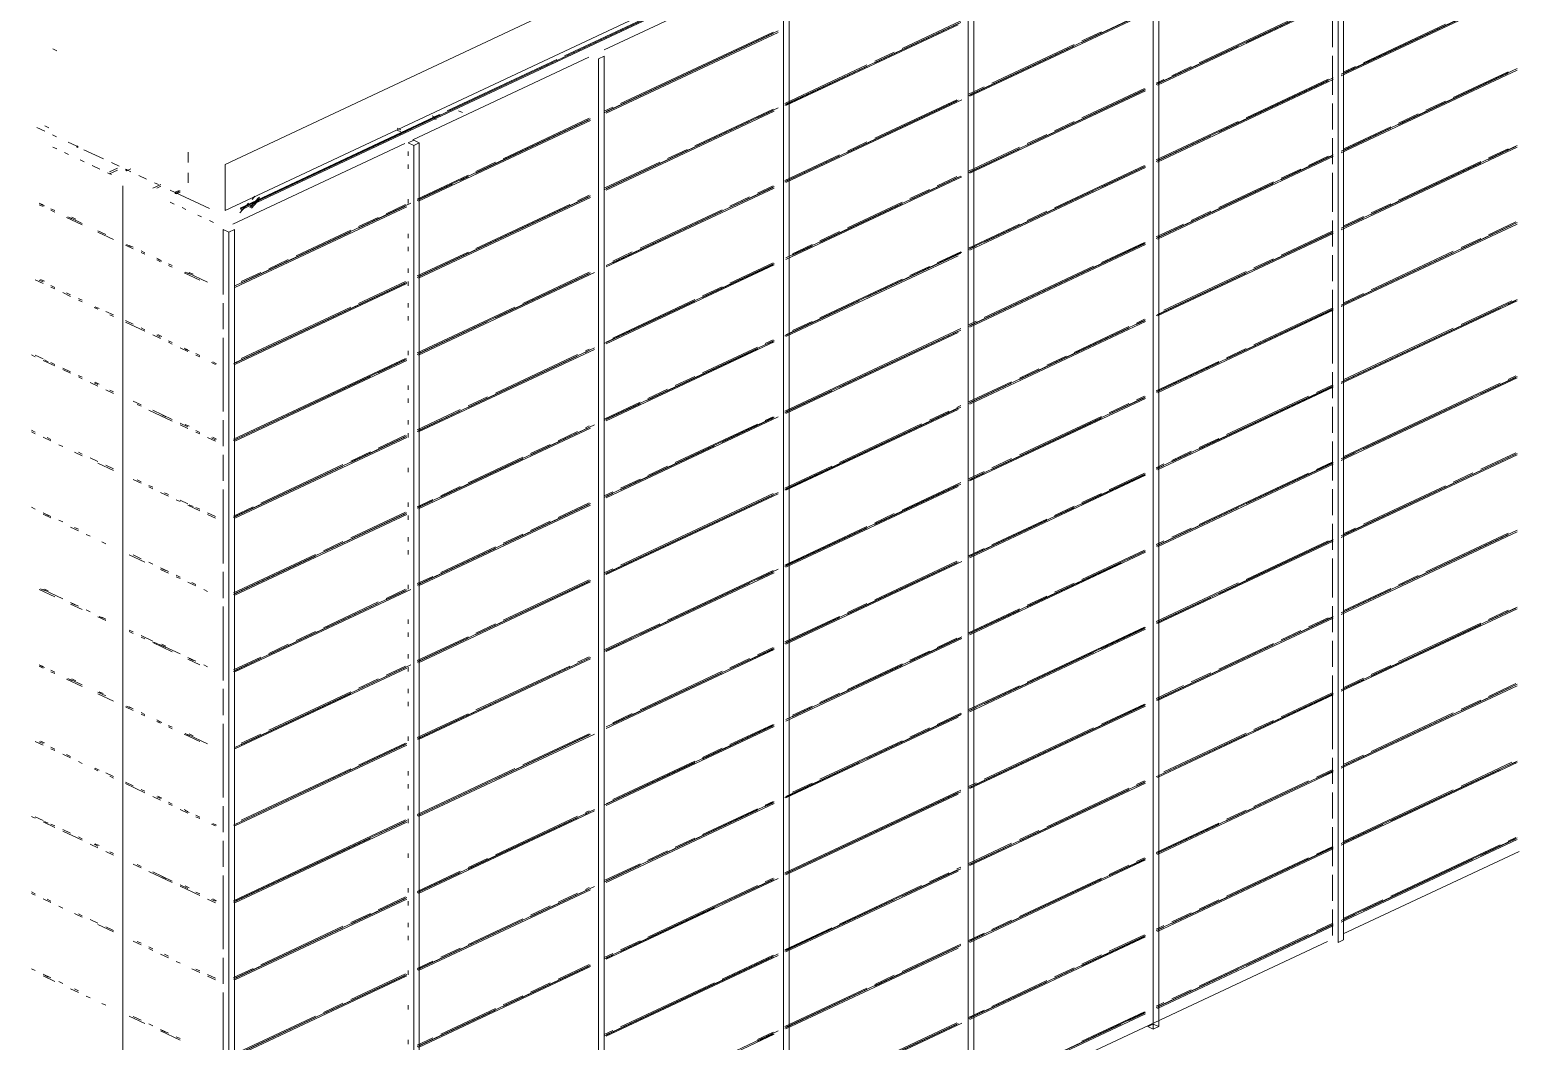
# Paper-space layout '03 3D Building and Roof' of a CAD drawing. Header units: millimetres. Extents: x 5 to 415, y 5 to 292.
# Drawn here: x 216.48 to 236.6, y 212.86 to 226.54 of the extents above; entities that cross this region are included whole.
import ezdxf

# ---------------------------------------------------------------- set-up
doc = ezdxf.new("R2010")
doc.units = ezdxf.units.MM
doc.layers.add('EXISTING', color=7, linetype='Continuous')
picture_1 = doc.add_image_def('image1.png', size_in_pixel=(1967, 1277))

# ---------------------------------------------------------------- blocks, each defined once
blk = doc.blocks.new('SHEET_03')
at = {"layer": 'EXISTING', "color": 250, "lineweight": 9}
for p, q in [((219.127, 224.72), (254.632, 241.389)), ((254.632, 240.765), (219.127, 224.096)), ((219.345, 224.123), (253.635, 240.222)), ((219.345, 224.107), (253.635, 240.205)), ((219.127, 224.096), (240.63, 234.191)), ((234.179, 230.846), (234.179, 214.194)), ((234.254, 214.229), (234.254, 230.881)), ((231.679, 229.672), (231.679, 213.02)), ((231.754, 213.055), (231.754, 229.707)), ((229.772, 229.021), (222.146, 225.44)), ((229.178, 211.917), (229.178, 228.568)), ((229.253, 211.882), (229.253, 228.533)), ((229.178, 228.498), (229.178, 211.846)), ((226.529, 227.336), (224.255, 226.269)), ((226.678, 210.743), (226.678, 227.395)), ((226.678, 227.324), (226.678, 210.673)), ((226.753, 210.708), (226.753, 227.359)), ((231.735, 225.813), (234.114, 226.93)), ((234.22, 225.939), (236.599, 227.056)), ((234.22, 225.918), (236.599, 227.035)), ((234.256, 225.95), (236.583, 227.043)), ((229.197, 225.662), (231.576, 226.779)), ((229.197, 225.641), (231.576, 226.758)), ((230.714, 226.369), (231.56, 226.766)), ((231.735, 225.792), (234.114, 226.909)), ((233.78, 226.789), (232.3, 226.094)), ((232.934, 226.371), (234.098, 226.917)), ((223.347, 225.998), (224.826, 226.693)), ((224.826, 226.709), (223.717, 226.188)), ((224.28, 225.435), (226.607, 226.527)), ((226.712, 225.536), (229.039, 226.628)), ((226.712, 225.515), (229.039, 226.607)), ((227.912, 226.094), (229.075, 226.64)), ((229.075, 226.661), (228.282, 226.289)), ((234.104, 226.308), (234.104, 226.659)), ((235.631, 226.617), (234.521, 226.095)), ((224.264, 225.422), (226.537, 226.489)), ((224.28, 225.414), (226.607, 226.506)), ((226.537, 226.51), (224.475, 225.542)), ((229.181, 225.649), (230.608, 226.319)), ((230.608, 226.34), (229.498, 225.819)), ((230.978, 226.514), (230.714, 226.39)), ((231.718, 225.8), (232.829, 226.321)), ((216.852, 226.258), (216.799, 226.283)), ((224.044, 226.17), (221.664, 225.053)), ((223.611, 226.139), (222.132, 225.444)), ((224.177, 226.15), (224.252, 226.185)), ((224.177, 226.15), (224.177, 209.499)), ((224.252, 209.534), (224.252, 226.185)), ((228.176, 226.239), (227.912, 226.115)), ((234.104, 225.663), (234.104, 226.19)), ((221.762, 225.254), (223.241, 225.949)), ((227.806, 226.065), (226.696, 225.544)), ((226.696, 225.523), (227.806, 226.044)), ((232.194, 226.044), (231.93, 225.92)), ((234.22, 224.898), (236.599, 226.015)), ((234.22, 224.877), (236.599, 225.994)), ((234.415, 226.046), (234.256, 225.971)), ((234.996, 225.257), (236.477, 225.952)), ((236.477, 225.973), (235.737, 225.626)), ((229.392, 225.769), (229.181, 225.67)), ((229.197, 224.621), (231.576, 225.738)), ((229.197, 224.6), (231.576, 225.717)), ((229.974, 224.981), (231.56, 225.725)), ((231.56, 225.746), (230.714, 225.349)), ((231.824, 225.87), (231.718, 225.821)), ((231.735, 224.772), (234.114, 225.889)), ((231.735, 224.751), (234.114, 225.868)), ((232.564, 225.156), (234.045, 225.851)), ((234.045, 225.872), (232.934, 225.351)), ((226.712, 224.475), (229.091, 225.592)), ((226.712, 224.495), (229.039, 225.588)), ((227.542, 224.88), (229.022, 225.575)), ((229.022, 225.595), (227.912, 225.074)), ((234.104, 225.194), (234.104, 225.545)), ((235.631, 225.576), (235.367, 225.452)), ((222.026, 225.395), (219.331, 224.13)), ((222.04, 225.391), (219.339, 224.123)), ((221.742, 224.244), (224.069, 225.336)), ((221.742, 224.223), (224.069, 225.315)), ((221.928, 225.378), (221.981, 225.353)), ((221.981, 225.328), (221.928, 225.353)), ((222.337, 225.421), (222.284, 225.446)), ((222.519, 224.603), (224.052, 225.323)), ((224.052, 225.344), (222.889, 224.797)), ((224.369, 225.492), (224.264, 225.443)), ((224.28, 224.394), (226.607, 225.486)), ((224.28, 224.373), (226.554, 225.441)), ((226.537, 225.469), (225.48, 224.973)), ((226.325, 225.349), (226.537, 225.449)), ((235.261, 225.402), (234.996, 225.278)), ((216.688, 225.168), (216.582, 225.218)), ((216.688, 225.241), (216.741, 225.216)), ((216.847, 225.093), (216.794, 225.118)), ((219.331, 224.113), (221.656, 225.204)), ((221.452, 225.21), (221.505, 225.186)), ((221.505, 225.161), (221.452, 225.185)), ((224.264, 224.381), (226.22, 225.3)), ((230.238, 225.126), (229.974, 225.001)), ((230.608, 225.299), (230.344, 225.175)), ((232.829, 225.301), (231.718, 224.78)), ((234.891, 225.228), (234.256, 224.931)), ((234.256, 224.91), (234.891, 225.208)), ((216.85, 224.93), (216.797, 224.955)), ((217.112, 224.969), (217.006, 225.019)), ((217.12, 224.97), (217.12, 224.953)), ((217.133, 224.963), (217.12, 224.97)), ((217.12, 224.953), (217.133, 224.947)), ((217.133, 224.947), (217.133, 224.963)), ((217.483, 224.795), (217.218, 224.919)), ((221.559, 225.003), (219.232, 223.911)), ((221.677, 225.047), (221.602, 225.012)), ((221.602, 225.012), (221.677, 224.976)), ((221.752, 225.012), (221.677, 225.047)), ((221.677, 224.976), (221.752, 225.012)), ((221.677, 224.976), (221.677, 208.325)), ((221.752, 208.36), (221.752, 225.012)), ((225.374, 224.923), (225.109, 224.799)), ((227.806, 225.024), (227.542, 224.9)), ((229.868, 224.952), (229.181, 224.629)), ((229.181, 224.608), (229.868, 224.931)), ((231.718, 224.759), (232.459, 225.106)), ((234.104, 224.724), (234.104, 225.076)), ((234.22, 223.857), (236.599, 224.974)), ((234.22, 223.836), (236.599, 224.953)), ((236.212, 224.787), (236.583, 224.961)), ((236.477, 224.932), (236.212, 224.808)), ((217.009, 224.855), (216.956, 224.88)), ((217.221, 224.756), (217.168, 224.781)), ((217.432, 224.657), (217.327, 224.706)), ((217.695, 224.695), (217.589, 224.745)), ((218.627, 224.747), (218.627, 224.886)), ((219.127, 224.72), (219.127, 224.096)), ((221.602, 224.836), (221.602, 224.894)), ((221.602, 224.66), (221.602, 224.718)), ((222.783, 224.748), (222.519, 224.624)), ((225.004, 224.75), (224.264, 224.402)), ((227.436, 224.851), (226.696, 224.503)), ((226.696, 224.482), (227.436, 224.83)), ((231.56, 224.705), (230.344, 224.134)), ((231.735, 223.731), (234.114, 224.848)), ((231.735, 223.71), (234.114, 224.827)), ((233.41, 224.513), (234.098, 224.835)), ((234.045, 224.831), (233.78, 224.707)), ((234.626, 224.043), (236.107, 224.738)), ((236.107, 224.759), (234.996, 224.237)), ((217.591, 224.582), (217.538, 224.607)), ((217.565, 224.619), (217.672, 224.669)), ((217.565, 224.594), (217.672, 224.644)), ((217.786, 224.656), (217.786, 224.64)), ((217.8, 224.65), (217.786, 224.656)), ((217.786, 224.64), (217.8, 224.634)), ((217.8, 224.634), (217.853, 224.658)), ((217.8, 224.634), (217.8, 224.65)), ((217.854, 224.62), (217.801, 224.645)), ((218.066, 224.521), (217.96, 224.571)), ((218.627, 224.47), (218.627, 224.608)), ((222.413, 224.574), (221.726, 224.251)), ((222.307, 224.504), (222.413, 224.553)), ((226.712, 223.434), (229.091, 224.551)), ((226.712, 223.455), (229.039, 224.547)), ((228.387, 224.236), (229.075, 224.559)), ((229.022, 224.555), (228.758, 224.431)), ((229.197, 223.581), (231.576, 224.698)), ((229.197, 223.56), (231.576, 224.677)), ((230.978, 224.411), (231.56, 224.685)), ((233.675, 224.657), (233.41, 224.533)), ((234.104, 224.08), (234.104, 224.607)), ((217.743, 224.429), (217.743, 207.777)), ((218.151, 224.399), (218.258, 224.449)), ((218.225, 224.446), (218.172, 224.471)), ((218.205, 224.399), (218.258, 224.424)), ((218.915, 224.123), (218.384, 224.372)), ((218.506, 224.368), (218.453, 224.343)), ((218.453, 224.327), (218.506, 224.352)), ((218.453, 224.343), (218.453, 224.327)), ((218.467, 224.337), (218.453, 224.343)), ((218.453, 224.327), (218.467, 224.321)), ((218.467, 224.337), (218.519, 224.362)), ((218.467, 224.321), (218.519, 224.345)), ((218.467, 224.321), (218.467, 224.337)), ((221.726, 224.231), (222.202, 224.454)), ((224.052, 224.303), (223.893, 224.228)), ((224.28, 223.354), (226.554, 224.421)), ((224.28, 223.333), (226.554, 224.4)), ((225.955, 224.135), (226.537, 224.408)), ((226.537, 224.429), (226.325, 224.329)), ((228.652, 224.381), (228.387, 224.257)), ((229.392, 223.667), (230.872, 224.362)), ((231.718, 223.718), (233.305, 224.463)), ((233.305, 224.484), (232.564, 224.136)), ((216.613, 224.196), (216.666, 224.171)), ((216.613, 224.175), (216.666, 224.15)), ((216.63, 224.183), (216.683, 224.158)), ((216.772, 224.121), (216.825, 224.096)), ((218.438, 224.184), (218.385, 224.209)), ((218.597, 224.11), (218.544, 224.135)), ((219.257, 223.077), (221.637, 224.194)), ((219.257, 223.056), (221.584, 224.148)), ((219.324, 224.063), (219.443, 224.194)), ((219.58, 224.266), (219.461, 224.135)), ((219.473, 224.147), (219.591, 224.278)), ((219.482, 224.127), (219.601, 224.259)), ((219.491, 224.246), (219.531, 224.29)), ((220.933, 223.858), (221.567, 224.156)), ((221.567, 224.177), (221.303, 224.053)), ((221.602, 224.191), (221.602, 224.249)), ((221.726, 223.19), (224.052, 224.282)), ((221.742, 223.203), (224.069, 224.295)), ((221.742, 223.182), (224.069, 224.274)), ((223.788, 224.179), (222.519, 223.583)), ((225.85, 224.106), (224.739, 223.585)), ((226.22, 224.28), (225.955, 224.156)), ((227.171, 223.665), (228.282, 224.186)), ((228.282, 224.207), (227.542, 223.86)), ((234.891, 224.188), (234.626, 224.064)), ((216.772, 224.1), (216.825, 224.075)), ((216.984, 224.001), (217.196, 223.901)), ((217.001, 224.009), (217.053, 223.984)), ((217.037, 223.997), (217.196, 223.922)), ((217.106, 223.98), (217.053, 224.005)), ((218.809, 224.01), (218.756, 224.035)), ((218.968, 223.936), (218.915, 223.961)), ((221.197, 224.003), (220.933, 223.879)), ((224.369, 223.39), (225.85, 224.085)), ((229.868, 223.911), (229.181, 223.588)), ((230.238, 224.085), (229.974, 223.961)), ((232.088, 223.913), (231.718, 223.739)), ((232.459, 224.087), (232.194, 223.962)), ((234.104, 223.61), (234.104, 223.962)), ((234.22, 222.816), (236.599, 223.933)), ((234.22, 222.796), (236.599, 223.913)), ((234.521, 224.014), (234.256, 223.89)), ((234.256, 223.869), (234.521, 223.993)), ((236.583, 223.941), (236.212, 223.767)), ((217.407, 223.823), (217.513, 223.773)), ((217.407, 223.802), (217.619, 223.702)), ((219.102, 223.838), (219.177, 223.803)), ((219.102, 222.958), (219.102, 223.838)), ((219.177, 223.803), (219.252, 223.838)), ((219.177, 223.803), (219.177, 207.151)), ((219.252, 207.186), (219.252, 223.838)), ((219.346, 223.114), (220.827, 223.809)), ((220.827, 223.829), (220.087, 223.482)), ((221.602, 223.722), (221.602, 223.78)), ((227.436, 223.81), (227.171, 223.686)), ((231.735, 222.691), (234.114, 223.807)), ((231.735, 222.67), (234.114, 223.787)), ((233.04, 223.298), (234.098, 223.795)), ((234.098, 223.815), (233.41, 223.493)), ((235.842, 223.573), (236.53, 223.896)), ((236.107, 223.718), (235.842, 223.594)), ((217.778, 223.628), (217.884, 223.578)), ((217.795, 223.636), (217.848, 223.611)), ((217.831, 223.624), (217.884, 223.599)), ((217.99, 223.549), (218.043, 223.524)), ((217.99, 223.528), (218.043, 223.504)), ((221.602, 223.546), (221.602, 223.604)), ((222.413, 223.533), (221.726, 223.211)), ((224.634, 223.535), (224.369, 223.411)), ((226.712, 222.414), (229.091, 223.531)), ((227.066, 223.636), (226.801, 223.512)), ((226.801, 223.491), (227.066, 223.615)), ((227.806, 222.922), (229.075, 223.518)), ((229.075, 223.539), (228.758, 223.39)), ((229.181, 222.527), (231.56, 223.644)), ((229.181, 223.568), (229.286, 223.617)), ((229.197, 222.54), (231.576, 223.657)), ((229.197, 222.519), (231.576, 223.636)), ((231.56, 223.665), (230.978, 223.392)), ((234.256, 222.828), (235.737, 223.523)), ((235.737, 223.544), (234.626, 223.023)), ((218.202, 223.45), (218.255, 223.425)), ((218.202, 223.429), (218.255, 223.404)), ((218.218, 223.437), (218.271, 223.412)), ((218.36, 223.375), (218.413, 223.35)), ((218.36, 223.354), (218.413, 223.33)), ((219.981, 223.432), (219.717, 223.308)), ((221.602, 223.253), (221.602, 223.311)), ((224.28, 222.313), (226.554, 223.38)), ((224.28, 222.292), (226.554, 223.359)), ((225.585, 222.92), (226.537, 223.367)), ((226.537, 223.388), (225.955, 223.115)), ((226.712, 222.393), (229.039, 223.485)), ((228.652, 223.34), (228.387, 223.216)), ((230.872, 223.342), (229.392, 222.647)), ((233.305, 223.443), (233.04, 223.319)), ((234.104, 223.141), (234.104, 223.493)), ((216.56, 223.159), (216.666, 223.109)), ((216.613, 223.155), (216.666, 223.13)), ((216.683, 223.138), (216.63, 223.163)), ((218.572, 223.255), (218.784, 223.156)), ((218.589, 223.263), (218.642, 223.238)), ((218.625, 223.251), (218.89, 223.127)), ((218.695, 223.234), (218.642, 223.259)), ((219.241, 222.023), (221.567, 223.115)), ((219.257, 222.036), (221.584, 223.128)), ((219.257, 222.015), (221.584, 223.108)), ((219.611, 223.259), (219.346, 223.134)), ((221.567, 223.136), (220.933, 222.838)), ((221.602, 223.077), (221.602, 223.135)), ((221.742, 222.141), (224.122, 223.258)), ((221.742, 222.162), (224.069, 223.254)), ((222.783, 222.646), (224.052, 223.241)), ((224.052, 223.262), (223.153, 222.84)), ((228.282, 223.166), (227.171, 222.645)), ((231.718, 222.678), (232.934, 223.248)), ((232.934, 223.269), (231.824, 222.748)), ((216.772, 223.08), (216.825, 223.055)), ((216.772, 223.059), (216.825, 223.035)), ((216.931, 222.985), (217.037, 222.935)), ((216.984, 222.981), (217.037, 222.956)), ((217.143, 222.906), (217.196, 222.881)), ((225.85, 223.065), (225.585, 222.941)), ((234.104, 222.027), (234.104, 223.024)), ((234.521, 222.973), (234.256, 222.849)), ((217.143, 222.885), (217.196, 222.861)), ((217.354, 222.786), (217.407, 222.761)), ((217.371, 222.794), (217.424, 222.769)), ((217.513, 222.732), (217.619, 222.683)), ((219.102, 222.489), (219.102, 222.841)), ((220.827, 222.789), (219.346, 222.094)), ((221.602, 222.784), (221.602, 222.842)), ((223.047, 222.79), (221.726, 222.17)), ((224.264, 222.3), (225.48, 222.871)), ((225.48, 222.892), (224.369, 222.37)), ((226.696, 222.401), (227.7, 222.873)), ((231.735, 221.65), (234.114, 222.767)), ((231.735, 221.629), (234.114, 222.746)), ((232.67, 222.084), (234.098, 222.754)), ((234.098, 222.775), (233.04, 222.278)), ((234.22, 221.776), (236.599, 222.893)), ((234.22, 221.755), (236.599, 222.872)), ((234.256, 221.788), (236.371, 222.78)), ((236.53, 222.876), (235.842, 222.553)), ((236.477, 222.83), (236.583, 222.88)), ((217.566, 222.687), (217.619, 222.662)), ((217.778, 222.608), (217.884, 222.558)), ((217.778, 222.587), (218.043, 222.463)), ((217.99, 222.509), (218.043, 222.484)), ((221.602, 222.608), (221.602, 222.666)), ((221.726, 222.149), (222.677, 222.596)), ((229.075, 222.498), (226.696, 221.381)), ((227.066, 222.595), (226.801, 222.471)), ((229.286, 222.597), (229.181, 222.548)), ((229.197, 221.499), (231.576, 222.616)), ((229.197, 221.478), (231.576, 222.595)), ((229.868, 221.809), (231.348, 222.504)), ((231.348, 222.525), (230.608, 222.177)), ((231.56, 222.624), (231.454, 222.574)), ((231.454, 222.553), (231.56, 222.603)), ((235.737, 222.503), (234.256, 221.808)), ((218.149, 222.413), (218.255, 222.363)), ((218.202, 222.409), (218.255, 222.384)), ((218.271, 222.392), (218.218, 222.417)), ((218.36, 222.335), (218.413, 222.31)), ((218.36, 222.314), (218.413, 222.289)), ((219.102, 221.375), (219.102, 222.372)), ((224.28, 221.272), (226.554, 222.339)), ((224.28, 221.251), (226.554, 222.319)), ((226.537, 222.347), (226.431, 222.298)), ((226.431, 222.277), (226.537, 222.326)), ((226.712, 221.373), (229.039, 222.465)), ((226.712, 221.352), (229.039, 222.445)), ((227.436, 221.708), (229.075, 222.477)), ((216.507, 222.143), (216.56, 222.118)), ((216.56, 222.139), (216.666, 222.089)), ((218.519, 222.239), (218.625, 222.189)), ((218.572, 222.235), (218.625, 222.21)), ((218.589, 222.222), (218.642, 222.197)), ((218.731, 222.161), (218.784, 222.136)), ((218.731, 222.14), (218.784, 222.115)), ((221.567, 222.095), (219.241, 221.003)), ((221.602, 222.139), (221.602, 222.197)), ((221.742, 221.121), (224.122, 222.238)), ((221.742, 221.101), (224.122, 222.218)), ((222.413, 221.431), (223.893, 222.126)), ((223.893, 222.147), (222.783, 221.626)), ((224.052, 222.221), (223.999, 222.197)), ((223.999, 222.176), (224.052, 222.201)), ((224.845, 221.532), (226.325, 222.227)), ((226.325, 222.248), (225.585, 221.9)), ((230.502, 222.127), (230.238, 222.003)), ((232.934, 222.229), (232.67, 222.104)), ((216.666, 222.068), (216.825, 221.994)), ((216.683, 222.076), (216.736, 222.051)), ((216.772, 222.04), (216.825, 222.015)), ((216.931, 221.965), (217.037, 221.915)), ((216.931, 221.944), (217.037, 221.894)), ((218.943, 222.04), (218.996, 222.015)), ((218.959, 222.048), (219.012, 222.023)), ((219.257, 220.996), (221.584, 222.088)), ((219.257, 220.975), (221.584, 222.067)), ((221.197, 221.901), (221.567, 222.075)), ((230.132, 221.954), (229.868, 221.83)), ((232.564, 222.055), (231.718, 221.658)), ((231.718, 221.637), (232.564, 222.034)), ((234.104, 221.558), (234.104, 221.91)), ((217.143, 221.866), (217.196, 221.841)), ((217.143, 221.845), (217.196, 221.82)), ((217.302, 221.77), (217.407, 221.72)), ((217.354, 221.766), (217.407, 221.741)), ((217.424, 221.749), (217.371, 221.774)), ((219.241, 220.983), (221.091, 221.851)), ((221.602, 221.67), (221.602, 221.728)), ((225.48, 221.851), (225.215, 221.727)), ((229.762, 221.78), (229.181, 221.507)), ((229.181, 221.486), (229.762, 221.759)), ((231.735, 220.609), (234.114, 221.726)), ((231.735, 220.588), (234.114, 221.705)), ((232.3, 220.869), (234.098, 221.713)), ((234.098, 221.734), (233.886, 221.635)), ((234.22, 220.735), (236.599, 221.852)), ((234.22, 220.714), (236.599, 221.831)), ((236.371, 221.76), (234.256, 220.768)), ((236.107, 221.616), (236.583, 221.839)), ((236.583, 221.86), (236.477, 221.81)), ((217.513, 221.671), (217.619, 221.621)), ((217.566, 221.667), (217.619, 221.642)), ((217.884, 221.518), (217.99, 221.468)), ((221.602, 221.494), (221.602, 221.552)), ((222.677, 221.576), (222.413, 221.452)), ((224.739, 221.503), (224.264, 221.28)), ((225.109, 221.677), (224.845, 221.553)), ((226.696, 221.36), (227.33, 221.658)), ((229.197, 220.458), (231.576, 221.575)), ((229.197, 220.438), (231.576, 221.555)), ((231.084, 221.339), (231.56, 221.562)), ((231.56, 221.583), (231.454, 221.534)), ((233.78, 221.585), (232.67, 221.064)), ((234.521, 220.871), (236.001, 221.566)), ((217.937, 221.472), (217.99, 221.447)), ((218.096, 221.397), (218.413, 221.248)), ((218.149, 221.393), (218.413, 221.269)), ((218.271, 221.331), (218.324, 221.306)), ((222.307, 221.402), (221.726, 221.129)), ((221.726, 221.108), (222.307, 221.381)), ((224.264, 221.259), (224.739, 221.483)), ((224.28, 220.211), (226.607, 221.303)), ((224.28, 220.231), (226.554, 221.299)), ((225.85, 220.963), (226.537, 221.286)), ((226.537, 221.307), (226.431, 221.257)), ((226.696, 220.319), (229.075, 221.436)), ((226.712, 220.332), (229.039, 221.425)), ((226.712, 220.312), (229.039, 221.404)), ((228.916, 221.383), (228.652, 221.259)), ((229.075, 221.457), (229.022, 221.432)), ((229.498, 220.594), (230.978, 221.289)), ((230.978, 221.31), (229.868, 220.789)), ((231.348, 221.484), (231.084, 221.36)), ((234.104, 221.089), (234.104, 221.441)), ((216.507, 221.123), (216.56, 221.098)), ((216.507, 221.102), (216.56, 221.077)), ((218.519, 221.219), (218.625, 221.17)), ((218.519, 221.198), (218.625, 221.149)), ((218.642, 221.177), (218.589, 221.202)), ((218.731, 221.12), (218.784, 221.095)), ((218.731, 221.099), (218.784, 221.074)), ((219.102, 220.906), (219.102, 221.258)), ((221.602, 221.201), (221.602, 221.259)), ((221.742, 220.081), (224.122, 221.198)), ((221.742, 220.06), (224.069, 221.152)), ((223.259, 220.788), (224.052, 221.16)), ((223.893, 221.106), (223.629, 220.982)), ((224.052, 221.181), (223.999, 221.156)), ((226.325, 221.207), (225.215, 220.686)), ((228.546, 221.209), (227.436, 220.688)), ((216.666, 221.028), (216.772, 220.978)), ((216.719, 221.024), (216.772, 220.999)), ((216.878, 220.928), (216.931, 220.903)), ((218.89, 221.024), (218.996, 220.975)), ((218.943, 221.02), (218.996, 220.996)), ((219.012, 221.003), (218.959, 221.028)), ((219.257, 219.955), (221.584, 221.047)), ((219.257, 219.934), (221.584, 221.026)), ((220.827, 220.686), (221.567, 221.034)), ((221.567, 221.055), (221.197, 220.881)), ((221.602, 221.025), (221.602, 221.083)), ((223.523, 220.932), (223.259, 220.808)), ((224.475, 220.318), (225.744, 220.913)), ((232.564, 221.014), (232.3, 220.89)), ((234.104, 220.444), (234.104, 220.972)), ((217.09, 220.829), (217.196, 220.779)), ((217.143, 220.825), (217.196, 220.8)), ((217.302, 220.75), (217.407, 220.701)), ((219.102, 220.437), (219.102, 220.789)), ((221.091, 220.831), (220.827, 220.707)), ((222.043, 220.217), (223.153, 220.738)), ((223.153, 220.759), (222.413, 220.411)), ((229.762, 220.739), (229.498, 220.615)), ((231.735, 219.568), (234.114, 220.685)), ((232.194, 220.84), (231.93, 220.716)), ((231.93, 220.695), (232.194, 220.819)), ((234.098, 220.693), (233.886, 220.594)), ((234.22, 219.694), (236.599, 220.811)), ((234.22, 219.673), (236.599, 220.79)), ((234.256, 220.747), (234.415, 220.821)), ((234.256, 219.706), (236.583, 220.798)), ((236.583, 220.819), (236.107, 220.596)), ((217.407, 220.68), (217.619, 220.58)), ((217.513, 220.651), (217.619, 220.601)), ((219.241, 219.942), (220.721, 220.637)), ((220.721, 220.658), (219.611, 220.136)), ((221.602, 220.556), (221.602, 220.614)), ((225.109, 220.636), (224.845, 220.512)), ((227.33, 220.638), (226.696, 220.34)), ((229.392, 220.565), (229.181, 220.466)), ((229.181, 220.445), (229.392, 220.545)), ((229.197, 219.418), (231.576, 220.535)), ((229.197, 219.397), (231.576, 220.514)), ((230.714, 220.124), (231.56, 220.522)), ((231.56, 220.542), (231.084, 220.319)), ((231.824, 220.667), (231.718, 220.617)), ((231.718, 220.596), (231.824, 220.646)), ((231.735, 219.548), (234.114, 220.665)), ((233.78, 220.544), (232.3, 219.849)), ((232.934, 220.126), (234.098, 220.672)), ((236.001, 220.546), (235.737, 220.422)), ((217.884, 220.456), (217.99, 220.406)), ((217.937, 220.452), (217.99, 220.427)), ((218.096, 220.377), (218.149, 220.353)), ((218.096, 220.357), (218.149, 220.332)), ((218.255, 220.282), (218.36, 220.232)), ((219.102, 219.323), (219.102, 220.32)), ((222.307, 220.362), (222.043, 220.237)), ((224.369, 220.289), (224.264, 220.239)), ((224.28, 219.191), (226.607, 220.283)), ((224.739, 220.463), (224.475, 220.339)), ((226.712, 219.292), (229.039, 220.384)), ((226.712, 219.271), (229.039, 220.363)), ((227.912, 219.85), (229.075, 220.396)), ((229.075, 220.417), (228.282, 220.044)), ((234.104, 219.975), (234.104, 220.327)), ((235.631, 220.372), (234.521, 219.851)), ((216.507, 220.082), (216.56, 220.058)), ((218.307, 220.278), (218.36, 220.253)), ((218.466, 220.183), (218.519, 220.158)), ((218.519, 220.179), (218.625, 220.129)), ((218.625, 220.108), (218.784, 220.033)), ((218.642, 220.116), (218.695, 220.091)), ((218.731, 220.079), (218.784, 220.054)), ((219.505, 220.087), (219.241, 219.963)), ((221.602, 220.086), (221.602, 220.145)), ((221.937, 220.188), (221.726, 220.089)), ((221.726, 220.068), (221.937, 220.167)), ((221.742, 219.04), (224.069, 220.132)), ((221.742, 219.019), (224.069, 220.111)), ((222.889, 219.573), (224.052, 220.119)), ((224.052, 220.14), (223.629, 219.941)), ((224.264, 220.218), (224.369, 220.268)), ((224.264, 219.178), (226.537, 220.245)), ((224.28, 219.17), (226.607, 220.262)), ((226.537, 220.266), (224.475, 219.298)), ((230.608, 220.096), (230.344, 219.972)), ((230.978, 220.269), (230.714, 220.145)), ((216.666, 220.008), (216.772, 219.958)), ((216.666, 219.987), (216.772, 219.937)), ((216.683, 219.995), (216.736, 219.97)), ((216.878, 219.908), (216.931, 219.884)), ((218.89, 220.005), (218.996, 219.955)), ((218.89, 219.984), (218.996, 219.934)), ((219.102, 219.905), (219.102, 219.884)), ((219.257, 218.914), (221.584, 220.006)), ((219.257, 218.893), (221.584, 219.985)), ((220.457, 219.472), (221.567, 219.993)), ((221.567, 220.014), (220.827, 219.667)), ((221.602, 219.911), (221.602, 219.969)), ((223.523, 219.892), (223.259, 219.768)), ((228.176, 219.995), (227.912, 219.87)), ((229.181, 219.405), (230.238, 219.901)), ((230.238, 219.922), (229.498, 219.574)), ((230.344, 219.951), (230.608, 220.075)), ((231.718, 219.555), (232.829, 220.077)), ((217.037, 219.813), (217.143, 219.763)), ((217.09, 219.809), (217.143, 219.784)), ((217.249, 219.714), (217.302, 219.689)), ((221.602, 219.617), (221.602, 219.676)), ((223.153, 219.718), (222.889, 219.594)), ((227.806, 219.821), (226.696, 219.3)), ((226.696, 219.279), (227.806, 219.8)), ((232.194, 219.8), (231.93, 219.675)), ((234.104, 219.506), (234.104, 219.858)), ((234.22, 218.654), (236.599, 219.771)), ((234.22, 218.633), (236.599, 219.75)), ((234.415, 219.801), (234.256, 219.727)), ((234.996, 219.013), (236.477, 219.708)), ((236.477, 219.729), (235.367, 219.207)), ((217.46, 219.614), (217.513, 219.589)), ((220.721, 219.617), (220.457, 219.493)), ((221.602, 219.442), (221.602, 219.5)), ((221.726, 219.027), (222.783, 219.523)), ((222.783, 219.544), (222.043, 219.197)), ((229.392, 219.525), (229.181, 219.425)), ((229.197, 218.377), (231.576, 219.494)), ((231.56, 219.502), (230.714, 219.105)), ((231.348, 219.382), (231.56, 219.481)), ((231.824, 219.626), (231.718, 219.576)), ((231.735, 218.528), (234.114, 219.645)), ((231.735, 218.507), (234.114, 219.624)), ((232.564, 218.912), (234.098, 219.632)), ((234.045, 219.628), (232.934, 219.106)), ((217.831, 219.44), (218.043, 219.341)), ((217.884, 219.436), (217.99, 219.386)), ((218.096, 219.337), (218.149, 219.312)), ((220.351, 219.443), (219.241, 218.922)), ((219.241, 218.901), (220.351, 219.422)), ((226.712, 218.23), (229.091, 219.347)), ((226.712, 218.251), (229.039, 219.343)), ((227.542, 218.635), (229.022, 219.33)), ((229.022, 219.351), (227.912, 218.83)), ((229.197, 218.356), (231.576, 219.473)), ((229.974, 218.736), (231.243, 219.332)), ((234.104, 218.861), (234.104, 219.389)), ((218.255, 219.262), (218.36, 219.212)), ((218.255, 219.241), (218.36, 219.192)), ((218.271, 219.249), (218.324, 219.224)), ((218.466, 219.163), (218.519, 219.138)), ((218.466, 219.142), (218.519, 219.117)), ((219.102, 218.854), (219.102, 219.206)), ((221.937, 219.147), (221.726, 219.048)), ((221.742, 217.999), (224.069, 219.091)), ((222.519, 218.359), (224.052, 219.078)), ((224.052, 219.099), (222.889, 218.553)), ((224.369, 219.248), (224.264, 219.199)), ((224.28, 218.15), (226.607, 219.242)), ((224.28, 218.129), (226.554, 219.196)), ((226.537, 219.225), (225.109, 218.555)), ((226.325, 219.105), (226.537, 219.204)), ((235.261, 219.158), (234.996, 219.034)), ((216.613, 218.971), (216.825, 218.872)), ((216.63, 218.979), (216.683, 218.954)), ((216.666, 218.967), (216.931, 218.843)), ((216.736, 218.95), (216.683, 218.975)), ((218.625, 219.067), (218.731, 219.018)), ((218.678, 219.063), (218.731, 219.038)), ((218.837, 218.968), (218.89, 218.943)), ((219.257, 217.853), (221.637, 218.97)), ((219.257, 217.873), (221.584, 218.965)), ((221.567, 218.973), (221.303, 218.849)), ((221.303, 218.828), (221.567, 218.953)), ((221.602, 218.972), (221.602, 219.031)), ((221.742, 217.978), (224.069, 219.071)), ((224.739, 218.36), (226.22, 219.055)), ((230.238, 218.881), (229.974, 218.757)), ((230.608, 219.055), (230.344, 218.931)), ((232.829, 219.057), (231.718, 218.535)), ((234.891, 218.984), (234.256, 218.686)), ((234.256, 218.665), (234.891, 218.963)), ((217.037, 218.793), (217.143, 218.743)), ((217.037, 218.772), (217.196, 218.698)), ((217.053, 218.78), (217.106, 218.755)), ((217.249, 218.694), (217.302, 218.669)), ((219.102, 217.74), (219.102, 218.737)), ((219.717, 218.084), (221.197, 218.779)), ((221.197, 218.8), (220.457, 218.452)), ((227.806, 218.78), (227.542, 218.656)), ((229.868, 218.707), (229.181, 218.385)), ((229.181, 218.364), (229.868, 218.687)), ((231.718, 218.515), (232.459, 218.862)), ((234.104, 218.392), (234.104, 218.744)), ((234.22, 217.613), (236.599, 218.73)), ((234.22, 217.592), (236.599, 218.709)), ((236.212, 218.543), (236.583, 218.717)), ((236.477, 218.688), (236.212, 218.564)), ((217.407, 218.598), (217.513, 218.549)), ((217.424, 218.606), (217.477, 218.581)), ((217.46, 218.594), (217.513, 218.569)), ((221.602, 218.503), (221.602, 218.562)), ((222.783, 218.503), (222.519, 218.379)), ((225.004, 218.505), (224.264, 218.158)), ((227.436, 218.606), (226.696, 218.259)), ((226.696, 218.238), (227.436, 218.586)), ((231.735, 217.487), (234.114, 218.604)), ((231.735, 217.466), (234.114, 218.583)), ((233.41, 218.268), (234.098, 218.591)), ((234.045, 218.587), (233.78, 218.463)), ((234.626, 217.798), (236.107, 218.493)), ((236.107, 218.514), (234.996, 217.993)), ((217.831, 218.42), (217.884, 218.395)), ((217.831, 218.399), (217.884, 218.375)), ((217.99, 218.346), (218.149, 218.271)), ((217.99, 218.325), (218.043, 218.3)), ((220.351, 218.402), (220.087, 218.278)), ((221.602, 218.328), (221.602, 218.386)), ((222.413, 218.33), (221.726, 218.007)), ((221.726, 217.986), (222.413, 218.309)), ((224.264, 218.137), (224.634, 218.311)), ((226.712, 217.21), (229.091, 218.327)), ((226.712, 217.189), (229.091, 218.306)), ((228.387, 217.992), (229.075, 218.314)), ((229.022, 218.31), (228.758, 218.186)), ((229.197, 217.336), (231.576, 218.453)), ((229.197, 217.315), (231.576, 218.432)), ((231.56, 218.461), (229.974, 217.716)), ((230.978, 218.167), (231.56, 218.44)), ((233.675, 218.413), (233.41, 218.289)), ((234.104, 217.923), (234.104, 218.275)), ((218.149, 218.25), (218.413, 218.126)), ((218.165, 218.258), (218.324, 218.184)), ((218.255, 218.221), (218.519, 218.097)), ((218.324, 218.204), (218.271, 218.229)), ((219.981, 218.229), (219.717, 218.105)), ((221.602, 218.034), (221.602, 218.093)), ((224.28, 217.109), (226.554, 218.177)), ((224.28, 217.088), (226.554, 218.156)), ((225.955, 217.891), (226.537, 218.164)), ((226.537, 218.184), (226.325, 218.085)), ((228.652, 218.137), (228.387, 218.012)), ((229.392, 217.423), (230.872, 218.118)), ((231.718, 217.474), (233.305, 218.219)), ((233.305, 218.239), (232.564, 217.892)), ((216.613, 217.951), (216.666, 217.926)), ((216.613, 217.93), (216.666, 217.906)), ((216.63, 217.938), (216.683, 217.913)), ((216.772, 217.877), (216.825, 217.852)), ((218.625, 218.047), (218.731, 217.998)), ((218.625, 218.027), (218.784, 217.952)), ((218.642, 218.034), (218.695, 218.01)), ((218.837, 217.948), (218.89, 217.923)), ((219.611, 218.055), (219.241, 217.881)), ((219.241, 217.86), (219.611, 218.034)), ((219.257, 216.833), (221.637, 217.95)), ((219.257, 216.812), (221.584, 217.904)), ((220.933, 217.614), (221.567, 217.912)), ((221.567, 217.933), (221.303, 217.808)), ((221.602, 217.858), (221.602, 217.917)), ((221.726, 216.946), (224.052, 218.038)), ((221.742, 216.959), (224.069, 218.051)), ((221.742, 216.938), (224.069, 218.03)), ((223.788, 217.934), (222.519, 217.339)), ((224.052, 218.058), (223.893, 217.984)), ((226.22, 218.035), (225.955, 217.911)), ((227.171, 217.421), (228.282, 217.942)), ((228.282, 217.963), (227.542, 217.615)), ((234.891, 217.943), (234.626, 217.819)), ((216.772, 217.856), (216.825, 217.831)), ((216.984, 217.756), (217.196, 217.657)), ((217.001, 217.764), (217.053, 217.739)), ((217.037, 217.752), (217.196, 217.678)), ((217.106, 217.735), (217.053, 217.76)), ((221.197, 217.759), (220.933, 217.635)), ((224.369, 217.146), (225.85, 217.841)), ((225.85, 217.862), (224.739, 217.34)), ((229.868, 217.667), (229.181, 217.344)), ((232.088, 217.669), (231.718, 217.495)), ((232.459, 217.842), (232.194, 217.718)), ((234.104, 216.809), (234.104, 217.806)), ((234.22, 216.572), (236.599, 217.689)), ((234.22, 216.551), (236.599, 217.668)), ((234.521, 217.77), (234.256, 217.645)), ((234.256, 217.625), (234.521, 217.749)), ((236.583, 217.697), (236.212, 217.523)), ((217.407, 217.578), (217.513, 217.529)), ((217.407, 217.558), (217.619, 217.458)), ((217.477, 217.561), (217.424, 217.586)), ((219.102, 217.271), (219.102, 217.623)), ((219.346, 216.869), (220.827, 217.564)), ((220.827, 217.585), (219.717, 217.064)), ((221.602, 217.565), (221.602, 217.624)), ((227.436, 217.566), (227.171, 217.442)), ((231.735, 216.446), (234.114, 217.563)), ((231.735, 216.425), (234.114, 217.542)), ((233.04, 217.054), (234.098, 217.55)), ((234.098, 217.571), (233.41, 217.248)), ((235.842, 217.329), (236.53, 217.651)), ((236.107, 217.474), (235.842, 217.349)), ((217.778, 217.384), (217.884, 217.334)), ((217.795, 217.391), (217.848, 217.367)), ((217.831, 217.38), (217.884, 217.355)), ((217.99, 217.305), (218.043, 217.28)), ((217.99, 217.284), (218.043, 217.259)), ((221.602, 217.389), (221.602, 217.448)), ((222.413, 217.289), (221.726, 216.966)), ((224.634, 217.291), (224.369, 217.167)), ((226.712, 216.17), (229.091, 217.287)), ((227.066, 217.392), (226.801, 217.268)), ((226.801, 217.247), (227.066, 217.371)), ((227.806, 216.678), (229.075, 217.274)), ((229.075, 217.294), (228.758, 217.145)), ((229.181, 216.282), (231.56, 217.399)), ((229.181, 217.323), (229.286, 217.373)), ((229.197, 216.295), (231.576, 217.412)), ((229.197, 216.275), (231.576, 217.392)), ((231.56, 217.42), (230.978, 217.147)), ((234.256, 216.584), (235.737, 217.279)), ((235.737, 217.3), (234.626, 216.778)), ((218.202, 217.206), (218.255, 217.181)), ((218.202, 217.185), (218.255, 217.16)), ((218.218, 217.193), (218.271, 217.168)), ((218.36, 217.131), (218.413, 217.106)), ((218.36, 217.11), (218.413, 217.085)), ((219.102, 216.157), (219.102, 217.154)), ((224.28, 216.069), (226.554, 217.136)), ((224.28, 216.048), (226.554, 217.115)), ((225.585, 216.676), (226.537, 217.123)), ((226.537, 217.144), (225.955, 216.871)), ((226.712, 216.149), (229.039, 217.241)), ((228.652, 217.096), (228.387, 216.972)), ((230.872, 217.098), (229.392, 216.403)), ((233.305, 217.199), (233.04, 217.075)), ((216.56, 216.915), (216.666, 216.865)), ((216.613, 216.91), (216.666, 216.886)), ((216.683, 216.893), (216.63, 216.918)), ((218.572, 217.011), (218.784, 216.911)), ((218.589, 217.019), (218.642, 216.994)), ((218.625, 217.007), (218.89, 216.882)), ((218.695, 216.99), (218.642, 217.015)), ((219.241, 215.779), (221.567, 216.871)), ((219.257, 215.792), (221.584, 216.884)), ((219.257, 215.771), (221.584, 216.863)), ((219.611, 217.014), (219.346, 216.89)), ((221.567, 216.892), (220.933, 216.594)), ((221.602, 216.92), (221.602, 216.979)), ((221.742, 215.897), (224.122, 217.014)), ((221.742, 215.918), (224.069, 217.01)), ((222.783, 216.401), (224.052, 216.997)), ((224.052, 217.018), (223.153, 216.596)), ((228.282, 216.922), (227.171, 216.401)), ((231.718, 216.433), (232.934, 217.004)), ((232.934, 217.025), (231.824, 216.504)), ((216.772, 216.836), (216.825, 216.811)), ((216.772, 216.815), (216.825, 216.79)), ((216.931, 216.741), (217.037, 216.691)), ((216.984, 216.736), (217.037, 216.712)), ((225.85, 216.821), (225.585, 216.697)), ((234.104, 216.34), (234.104, 216.692)), ((234.521, 216.729), (234.256, 216.605)), ((217.143, 216.641), (217.196, 216.616)), ((217.354, 216.542), (217.407, 216.517)), ((217.371, 216.55), (217.424, 216.525)), ((217.513, 216.488), (217.619, 216.438)), ((220.827, 216.544), (219.346, 215.849)), ((221.602, 216.451), (221.602, 216.51)), ((223.047, 216.546), (221.726, 215.926)), ((224.264, 216.056), (225.48, 216.626)), ((225.48, 216.647), (224.369, 216.126)), ((226.696, 216.157), (227.7, 216.628)), ((231.735, 215.405), (234.114, 216.522)), ((231.735, 215.385), (234.114, 216.502)), ((234.098, 216.53), (233.886, 216.431)), ((233.886, 216.41), (234.098, 216.509)), ((234.22, 215.531), (236.599, 216.648)), ((234.22, 215.511), (236.599, 216.628)), ((234.891, 215.841), (236.371, 216.536)), ((236.53, 216.631), (235.842, 216.309)), ((236.477, 216.586), (236.583, 216.635)), ((217.566, 216.442), (217.619, 216.417)), ((217.778, 216.364), (217.884, 216.314)), ((217.778, 216.343), (218.043, 216.219)), ((217.99, 216.264), (218.043, 216.239)), ((221.602, 216.275), (221.602, 216.334)), ((221.726, 215.905), (222.677, 216.352)), ((227.066, 216.351), (226.801, 216.227)), ((229.286, 216.353), (229.181, 216.303)), ((229.197, 215.255), (231.576, 216.372)), ((229.197, 215.234), (231.576, 216.351)), ((229.868, 215.564), (231.348, 216.259)), ((231.348, 216.28), (230.238, 215.759)), ((231.56, 216.38), (231.454, 216.33)), ((231.454, 216.309), (231.56, 216.359)), ((232.67, 215.839), (233.78, 216.361)), ((233.78, 216.381), (233.04, 216.034)), ((235.737, 216.259), (234.256, 215.564)), ((218.149, 216.169), (218.255, 216.119)), ((218.202, 216.165), (218.255, 216.14)), ((218.271, 216.148), (218.218, 216.173)), ((218.36, 216.09), (218.413, 216.065)), ((218.36, 216.069), (218.413, 216.045)), ((224.28, 215.028), (226.554, 216.095)), ((224.28, 215.007), (226.554, 216.074)), ((226.537, 216.103), (226.431, 216.053)), ((226.431, 216.032), (226.537, 216.082)), ((229.075, 216.254), (226.696, 215.137)), ((226.696, 215.116), (229.075, 216.233)), ((226.712, 215.129), (229.039, 216.221)), ((226.712, 215.108), (229.039, 216.2)), ((234.104, 215.871), (234.104, 216.223)), ((216.507, 215.899), (216.56, 215.874)), ((216.56, 215.895), (216.666, 215.845)), ((218.519, 215.995), (218.625, 215.945)), ((218.572, 215.991), (218.625, 215.966)), ((218.589, 215.978), (218.642, 215.953)), ((218.731, 215.916), (218.784, 215.891)), ((218.731, 215.895), (218.784, 215.871)), ((219.102, 215.688), (219.102, 216.04)), ((221.602, 215.982), (221.602, 216.041)), ((221.602, 215.806), (221.602, 215.865)), ((221.742, 214.877), (224.122, 215.994)), ((221.742, 214.856), (224.122, 215.973)), ((222.413, 215.187), (223.893, 215.882)), ((223.893, 215.903), (222.783, 215.381)), ((224.052, 215.977), (223.999, 215.952)), ((223.999, 215.931), (224.052, 215.956)), ((224.845, 215.288), (226.325, 215.983)), ((226.325, 216.004), (225.585, 215.656)), ((232.934, 215.984), (232.67, 215.86)), ((216.666, 215.824), (216.825, 215.75)), ((216.683, 215.832), (216.736, 215.807)), ((216.772, 215.795), (216.825, 215.77)), ((216.931, 215.721), (217.037, 215.671)), ((216.931, 215.7), (217.196, 215.576)), ((218.943, 215.796), (218.996, 215.771)), ((218.959, 215.804), (219.012, 215.779)), ((221.567, 215.851), (219.241, 214.759)), ((219.257, 214.751), (221.584, 215.843)), ((219.257, 214.73), (221.584, 215.823)), ((221.197, 215.657), (221.567, 215.83)), ((230.132, 215.709), (229.868, 215.585)), ((232.564, 215.81), (231.718, 215.413)), ((231.718, 215.392), (232.564, 215.79)), ((234.104, 215.226), (234.104, 215.754)), ((234.256, 215.543), (234.785, 215.791)), ((217.143, 215.621), (217.196, 215.596)), ((217.302, 215.526), (217.407, 215.476)), ((217.354, 215.522), (217.407, 215.497)), ((217.424, 215.505), (217.371, 215.53)), ((219.102, 215.219), (219.102, 215.571)), ((219.241, 214.738), (221.091, 215.607)), ((225.48, 215.607), (225.215, 215.482)), ((229.762, 215.536), (229.181, 215.263)), ((229.181, 215.242), (229.762, 215.515)), ((231.735, 214.365), (234.114, 215.482)), ((231.735, 214.344), (234.114, 215.461)), ((231.93, 214.451), (234.098, 215.469)), ((234.098, 215.49), (233.886, 215.39)), ((234.22, 214.491), (236.599, 215.608)), ((234.22, 214.47), (236.599, 215.587)), ((236.371, 215.516), (234.891, 214.821)), ((236.107, 215.371), (236.583, 215.595)), ((236.583, 215.615), (236.477, 215.566)), ((217.513, 215.426), (217.619, 215.377)), ((217.566, 215.422), (217.619, 215.398)), ((217.884, 215.252), (217.99, 215.203)), ((221.602, 215.337), (221.602, 215.396)), ((222.677, 215.332), (222.413, 215.208)), ((224.739, 215.259), (224.264, 215.036)), ((225.109, 215.433), (224.845, 215.309)), ((229.197, 214.214), (231.576, 215.331)), ((229.197, 214.193), (231.576, 215.31)), ((231.084, 215.095), (231.56, 215.318)), ((231.56, 215.339), (231.454, 215.289)), ((233.78, 215.341), (232.67, 214.819)), ((236.627, 215.426), (234.248, 214.309)), ((234.521, 214.627), (236.001, 215.322)), ((217.937, 215.248), (217.99, 215.224)), ((218.096, 215.153), (218.413, 215.004)), ((218.149, 215.149), (218.413, 215.025)), ((218.271, 215.086), (218.324, 215.061)), ((219.102, 214.105), (219.102, 215.102)), ((222.307, 215.158), (221.726, 214.885)), ((221.726, 214.864), (222.307, 215.137)), ((224.264, 215.015), (224.739, 215.238)), ((224.28, 213.966), (226.607, 215.058)), ((224.28, 213.987), (226.554, 215.054)), ((226.537, 215.062), (226.431, 215.013)), ((226.712, 214.088), (229.039, 215.18)), ((226.712, 214.067), (229.039, 215.159)), ((228.282, 214.82), (229.075, 215.192)), ((228.916, 215.138), (228.652, 215.014)), ((229.075, 215.213), (229.022, 215.188)), ((230.978, 215.066), (229.868, 214.545)), ((231.348, 215.24), (231.084, 215.115)), ((234.104, 214.757), (234.104, 215.109)), ((216.507, 214.879), (216.56, 214.854)), ((216.507, 214.858), (216.56, 214.833)), ((218.519, 214.975), (218.625, 214.925)), ((218.519, 214.954), (218.784, 214.83)), ((218.642, 214.933), (218.589, 214.958)), ((218.731, 214.876), (218.784, 214.851)), ((221.602, 214.868), (221.602, 214.927)), ((221.742, 213.836), (224.122, 214.953)), ((221.742, 213.816), (224.069, 214.908)), ((223.259, 214.543), (224.052, 214.916)), ((223.893, 214.862), (223.629, 214.738)), ((224.052, 214.936), (223.999, 214.912)), ((226.325, 214.963), (224.845, 214.268)), ((225.85, 214.719), (226.537, 215.041)), ((228.546, 214.965), (227.436, 214.443)), ((229.498, 214.35), (230.978, 215.045)), ((216.666, 214.783), (216.772, 214.734)), ((216.719, 214.779), (216.772, 214.754)), ((216.878, 214.684), (216.931, 214.659)), ((218.89, 214.78), (218.996, 214.73)), ((218.943, 214.776), (218.996, 214.751)), ((219.012, 214.759), (218.959, 214.784)), ((219.257, 213.71), (221.584, 214.803)), ((219.257, 213.69), (221.584, 214.782)), ((220.827, 214.442), (221.567, 214.79)), ((221.567, 214.81), (221.197, 214.637)), ((221.602, 214.692), (221.602, 214.751)), ((223.523, 214.688), (223.259, 214.564)), ((224.475, 214.073), (225.744, 214.669)), ((226.696, 214.075), (228.176, 214.77)), ((232.564, 214.77), (232.3, 214.646)), ((234.785, 214.772), (234.256, 214.523)), ((217.09, 214.585), (217.196, 214.535)), ((217.143, 214.58), (217.196, 214.556)), ((217.302, 214.506), (217.407, 214.456)), ((221.091, 214.587), (220.827, 214.463)), ((221.602, 214.399), (221.602, 214.458)), ((221.726, 213.823), (223.153, 214.494)), ((223.153, 214.514), (222.413, 214.167)), ((229.762, 214.495), (229.498, 214.371)), ((232.194, 214.596), (231.93, 214.472)), ((234.098, 214.449), (233.886, 214.35)), ((234.104, 214.288), (234.104, 214.64)), ((234.256, 214.502), (234.415, 214.577)), ((217.407, 214.435), (217.619, 214.336)), ((217.513, 214.406), (217.619, 214.357)), ((219.241, 213.697), (220.721, 214.392)), ((220.721, 214.413), (219.611, 213.892)), ((221.602, 214.223), (221.602, 214.282)), ((227.33, 214.394), (226.696, 214.096)), ((229.392, 214.321), (229.181, 214.222)), ((229.181, 214.201), (229.392, 214.3)), ((229.197, 213.173), (231.576, 214.29)), ((229.197, 213.153), (231.576, 214.269)), ((230.714, 213.88), (231.56, 214.277)), ((231.56, 214.298), (231.084, 214.075)), ((231.824, 214.422), (231.718, 214.373)), ((231.718, 214.352), (231.824, 214.401)), ((231.735, 213.324), (234.114, 214.441)), ((231.735, 213.303), (234.114, 214.42)), ((233.78, 214.3), (232.3, 213.605)), ((232.934, 213.882), (234.098, 214.428)), ((217.884, 214.212), (217.99, 214.162)), ((217.937, 214.208), (217.99, 214.183)), ((218.096, 214.133), (218.149, 214.108)), ((218.096, 214.112), (218.149, 214.087)), ((222.307, 214.117), (222.043, 213.993)), ((224.369, 214.045), (224.264, 213.995)), ((224.739, 214.218), (224.475, 214.094)), ((226.712, 213.047), (229.039, 214.14)), ((226.712, 213.027), (229.039, 214.119)), ((227.912, 213.605), (229.075, 214.151)), ((229.075, 214.172), (228.282, 213.8)), ((234.036, 214.209), (229.225, 211.951)), ((234.254, 214.229), (234.179, 214.194)), ((218.255, 214.038), (218.36, 213.988)), ((218.307, 214.034), (218.36, 214.009)), ((218.466, 213.938), (218.519, 213.913)), ((219.102, 213.636), (219.102, 213.988)), ((219.505, 213.842), (219.241, 213.718)), ((221.937, 213.943), (221.726, 213.844)), ((221.742, 212.796), (224.069, 213.888)), ((221.742, 212.775), (224.069, 213.867)), ((222.889, 213.329), (224.052, 213.875)), ((224.052, 213.896), (223.629, 213.697)), ((224.264, 213.974), (224.369, 214.024)), ((224.264, 212.933), (226.537, 214.001)), ((224.28, 212.946), (226.607, 214.039)), ((224.28, 212.926), (226.607, 214.018)), ((226.537, 214.022), (225.85, 213.699)), ((230.608, 213.851), (230.344, 213.727)), ((230.978, 214.025), (230.714, 213.901)), ((216.507, 213.838), (216.56, 213.813)), ((216.666, 213.763), (216.772, 213.714)), ((216.666, 213.743), (216.825, 213.668)), ((216.683, 213.75), (216.736, 213.726)), ((216.878, 213.664), (216.931, 213.639)), ((218.678, 213.839), (218.784, 213.789)), ((218.731, 213.835), (218.784, 213.81)), ((218.89, 213.76), (218.996, 213.711)), ((218.89, 213.739), (218.996, 213.69)), ((219.102, 213.661), (219.102, 213.64)), ((219.257, 212.67), (221.584, 213.762)), ((219.257, 212.649), (221.584, 213.741)), ((220.457, 213.228), (221.567, 213.749)), ((221.567, 213.77), (220.827, 213.422)), ((221.602, 213.754), (221.602, 213.813)), ((223.523, 213.647), (223.259, 213.523)), ((225.744, 213.649), (224.475, 213.053)), ((228.176, 213.75), (227.912, 213.626)), ((229.181, 213.16), (230.238, 213.657)), ((230.238, 213.678), (229.498, 213.33)), ((230.344, 213.706), (230.608, 213.831)), ((231.718, 213.311), (232.829, 213.832)), ((217.037, 213.569), (217.143, 213.519)), ((217.09, 213.565), (217.143, 213.54)), ((217.249, 213.469), (217.302, 213.444)), ((219.102, 212.522), (219.102, 213.518)), ((223.153, 213.474), (222.889, 213.35)), ((227.806, 213.577), (226.696, 213.055)), ((226.696, 213.034), (227.806, 213.556)), ((232.194, 213.555), (231.93, 213.431)), ((217.46, 213.37), (217.513, 213.345)), ((220.721, 213.373), (220.457, 213.248)), ((221.602, 213.285), (221.602, 213.344)), ((221.726, 212.783), (222.783, 213.279)), ((222.783, 213.3), (222.043, 212.952)), ((229.392, 213.28), (229.181, 213.181)), ((229.197, 212.133), (231.576, 213.25)), ((231.56, 213.257), (230.714, 212.86)), ((231.824, 213.382), (231.718, 213.332)), ((217.831, 213.196), (218.043, 213.096)), ((217.884, 213.192), (217.99, 213.142)), ((218.096, 213.092), (218.149, 213.068)), ((220.351, 213.199), (219.241, 212.678)), ((219.241, 212.657), (220.351, 213.178)), ((226.712, 211.986), (229.091, 213.103)), ((226.712, 212.007), (229.039, 213.099)), ((227.542, 212.391), (229.022, 213.086)), ((229.022, 213.107), (227.912, 212.585)), ((229.197, 212.112), (231.576, 213.229)), ((229.974, 212.492), (231.243, 213.088)), ((231.348, 213.137), (231.56, 213.237)), ((231.604, 213.055), (231.679, 213.091)), ((231.679, 213.02), (231.604, 213.055)), ((231.679, 213.091), (231.754, 213.055)), ((231.754, 213.055), (231.679, 213.02)), ((218.255, 213.018), (218.36, 212.968)), ((218.255, 212.997), (218.519, 212.873)), ((218.271, 213.005), (218.324, 212.98)), ((218.466, 212.918), (218.519, 212.894)), ((221.602, 212.816), (221.602, 212.875)), ((221.937, 212.903), (221.726, 212.803)), ((224.369, 213.004), (224.264, 212.954)), ((224.28, 211.906), (226.607, 212.998)), ((224.28, 211.885), (226.554, 212.952)), ((226.537, 212.981), (226.325, 212.882)), ((226.325, 212.861), (226.537, 212.96))]:
    blk.add_line(p, q, dxfattribs=at)
image = blk.add_image(picture_1, insert=(83.85, 151), size_in_units=(183.299, 119))

psp = doc.layouts.new('03 3D Building and Roof')

# ---------------------------------------------------------------- block references
psp.add_blockref('SHEET_03', (0, 0))

doc.saveas('drawing.dxf')
